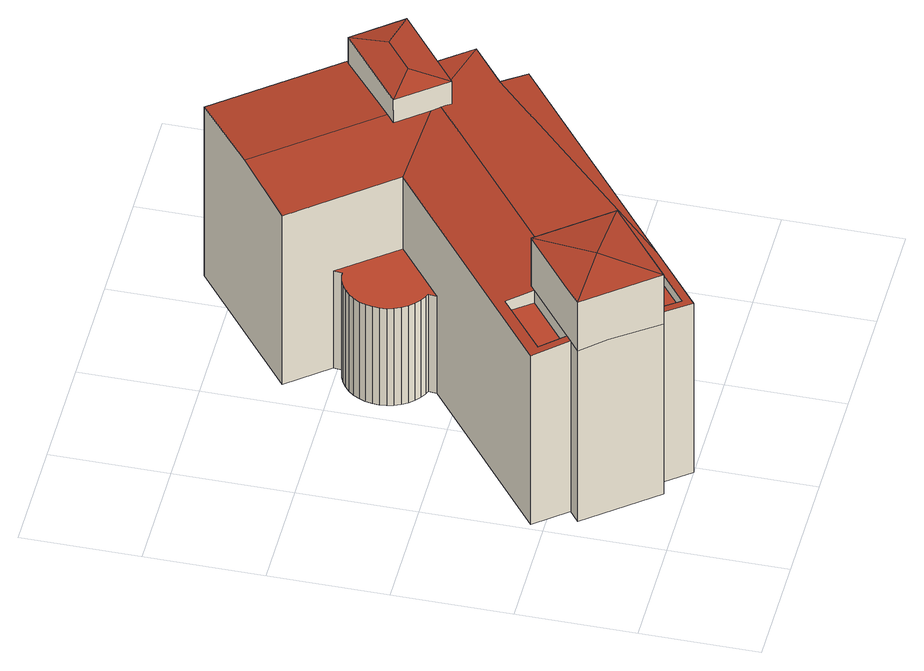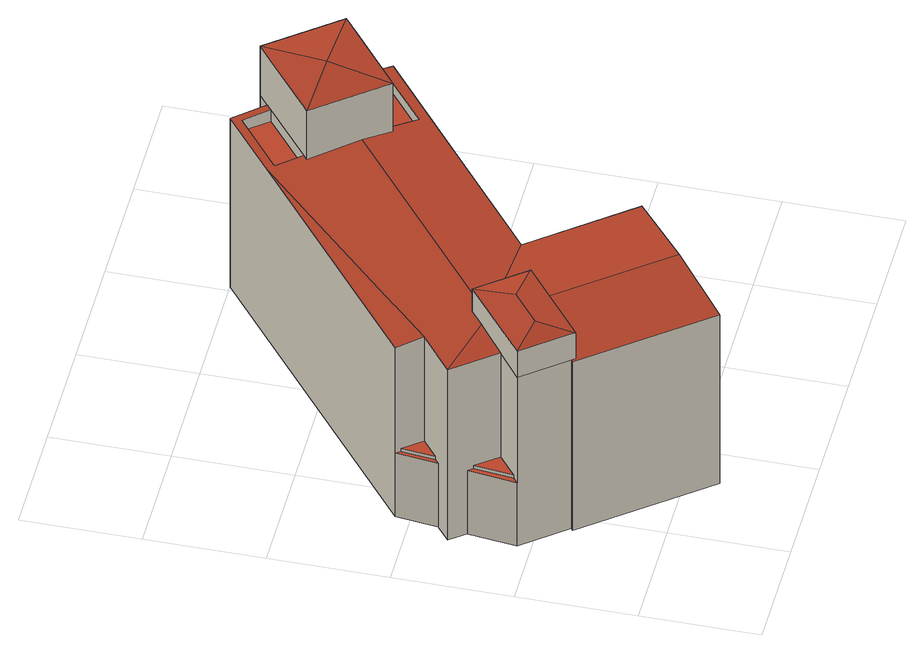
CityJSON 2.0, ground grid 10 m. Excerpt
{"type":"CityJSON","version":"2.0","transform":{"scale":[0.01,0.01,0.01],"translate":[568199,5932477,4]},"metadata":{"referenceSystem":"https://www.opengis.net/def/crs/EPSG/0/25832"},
"CityObjects":{
"building1":{"type":"Building","attributes":{"Grundfläche 2D":"698.292185","Grundhöhe NN":"4.554"},"geometry":[{"type":"Solid","lod":"3","boundaries":[[[[0,1,2,3]],[[4,5,6,7]],[[8,9,10,11,12,13]],[[14,15,16]],[[8,13,17,18,19,20,21]],[[22,23,24,25,26,27,20,19,28,29,30]],[[16,15,31,32,33,27,26,34,35,36,37,38,39,40,41,42]],[[43,42,41]],[[44,45,46,47]],[[48,49,44,47,50]],[[51,46,45]],[[46,51,48,50,47]],[[52,53,54]],[[55,56,54,53,57]],[[58,59,60,53,52]],[[57,53,60]],[[61,62,63,64]],[[65,66,67,68,69,70,71,72,73,74,75,76,77,78,79,80,81,82,83,84,85,86]],[[87,88,89,90]],[[91,92,93]],[[94,95,96]],[[23,22,1,0]],[[2,1,22,30]],[[24,3,2,30]],[[0,3,24,23]],[[4,38,37,5]],[[6,5,37,36]],[[36,35,7,6]],[[7,35,38,4]],[[8,21,45,44,9]],[[51,45,21,20,27,33,32]],[[48,51,32,31,15,14,97]],[[97,10,9,44,49,48]],[[98,99,52,54,100]],[[39,38,35,34,60,59,58,52,99]],[[26,25,57,60,34]],[[55,57,25,24,30,29,100,54,56]],[[11,10,101,102]],[[12,11,102,103]],[[17,13,12,103,104]],[[19,18,17,104,105,86,85]],[[106,28,19,85,84,107]],[[29,28,106,108]],[[99,98,100,109,110]],[[100,29,108,109]],[[39,99,110,111]],[[40,39,111,112]],[[41,40,112,113,61,43]],[[91,93,42,43,61,64]],[[63,62,114,115,16,42,93,92]],[[87,90,95,94,14,16,115,116]],[[89,88,97,14,94,96]],[[97,88,117,101,10]],[[62,61,113,114]],[[66,65,118,119]],[[67,66,119,120]],[[68,67,120,121]],[[69,68,121,122]],[[70,69,122,123]],[[71,70,123,124]],[[72,71,124,125]],[[73,72,125,126]],[[74,73,126,127]],[[75,74,127,128]],[[76,75,128,129]],[[77,76,129,130]],[[78,77,130,131]],[[79,78,131,132]],[[80,79,132,133]],[[81,80,133,134]],[[82,81,134,135]],[[83,82,135,136]],[[84,83,136,107]],[[65,86,105,118]],[[88,87,116,117]],[[91,64,63,92]],[[95,90,89,96]],[[111,110,109,108,106,107,136,135,134,133,132,131,130,129,128,127,126,125,124,123,122,121,120,119,118,105,104,103,102,101,117,116,115,114,113,112]]]],"semantics":{"surfaces":[{"type":"RoofSurface"},{"type":"WallSurface"},{"type":"GroundSurface"}],"values":[[0,0,0,0,0,0,0,0,0,0,0,0,0,0,0,0,0,0,0,0,0,1,1,1,1,1,1,1,1,1,1,1,1,1,1,1,1,1,1,1,1,1,1,1,1,1,1,1,1,1,1,1,1,1,1,1,1,1,1,1,1,1,1,1,1,1,1,1,1,1,1,1,1,1,1,1,1,2]]}}]}
},
"vertices":[
[636,1453,1728],[171,1081,1728],[331,882,1728],[795,1253,1728],[799,296,1728],[958,96,1728],[1423,468,1728],[1264,667,1728],[2537,2843,1875],[3095,3289,1836],[3120,3258,1836],[3139,3274,1835],[2338,4275,1835],[1760,3814,1875],[3183,2702,1852],[2911,2485,1872],[3471,2342,1852],[1229,3389,1835],[1508,3040,1835],[1886,2567,1835],[2660,2522,1869],[2456,2778,1869],[171,1081,1841],[636,1453,1841],[795,1253,1858],[838,1288,1858],[1005,1079,1875],[2719,2449,1875],[65,1111,1835],[280,841,1858],[331,882,1858],[2856,2441,1872],[2776,2377,1871],[2741,2421,1874],[1307,702,1851],[1264,667,1851],[1423,468,1838],[958,96,1838],[799,296,1851],[748,255,1851],[951,3,1835],[1466,415,1835],[3135,2074,1852],[3293,1876,1835],[3095,3289,2108],[2456,2778,2108],[2804,2741,2148],[3074,2957,2148],[3416,2888,2108],[3120,3258,2108],[3377,2896,2112],[2776,2377,2108],[648,175,2366],[743,731,2407],[179,761,2366],[795,1253,2366],[331,882,2366],[838,1288,2366],[799,296,2366],[1264,667,2366],[1307,702,2366],[3293,1876,723],[3337,2235,723],[3296,2202,723],[3263,1913,723],[1499,2966,1078],[1469,2963,1078],[1413,2949,1078],[1360,2925,1078],[1311,2894,1078],[1267,2855,1078],[1230,2810,1078],[1201,2759,1078],[1180,2705,1078],[1168,2648,1078],[1164,2590,1078],[1170,2532,1078],[1185,2476,1078],[1208,2422,1078],[1240,2373,1078],[1279,2330,1078],[1324,2293,1078],[1374,2263,1078],[1408,2250,1078],[1399,2178,1078],[1886,2567,1078],[1508,3040,1078],[3366,2474,723],[3416,2888,723],[3368,2850,723],[3331,2517,723],[3263,1913,755],[3296,2202,755],[3135,2074,755],[3183,2702,755],[3331,2517,755],[3368,2850,755],[3416,2888,1836],[346,552,1875],[648,175,1851],[179,761,1858],[3120,3258,55],[3139,3274,55],[2338,4275,55],[1229,3389,55],[1508,3040,55],[65,1111,55],[1399,2178,55],[280,841,55],[179,761,55],[648,175,55],[748,255,55],[951,3,55],[3293,1876,55],[3337,2235,55],[3471,2342,55],[3366,2474,55],[3416,2888,55],[1499,2966,55],[1469,2963,55],[1413,2949,55],[1360,2925,55],[1311,2894,55],[1267,2855,55],[1230,2810,55],[1201,2759,55],[1180,2705,55],[1168,2648,55],[1164,2590,55],[1170,2532,55],[1185,2476,55],[1208,2422,55],[1240,2373,55],[1279,2330,55],[1324,2293,55],[1374,2263,55],[1408,2250,55]
]}
